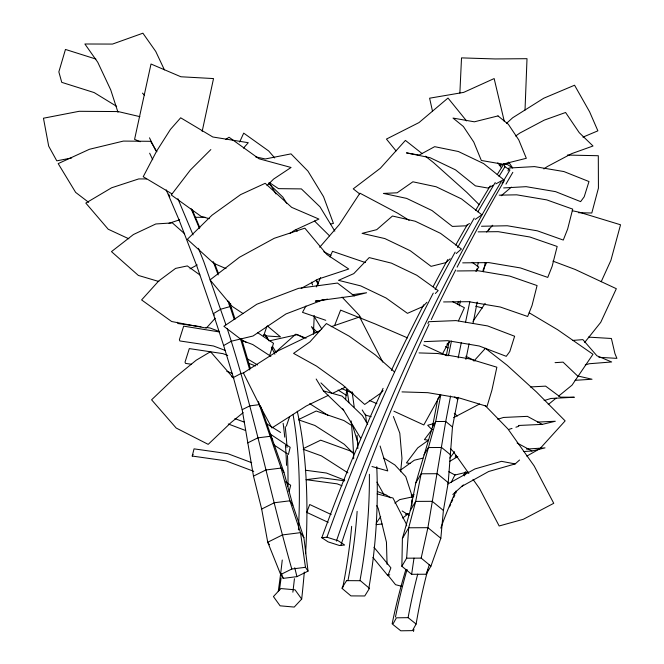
<?xml version="1.0" encoding="UTF-8"?>
<svg xmlns="http://www.w3.org/2000/svg" width="664" height="664" viewBox="0 0 664 664"><rect width="100%" height="100%" fill="white"/><g stroke="black" fill="none" stroke-linecap="round" stroke-linejoin="round"><path stroke-width="1" d="M411.829 505.802L411.904 499.743M411.929 497.718L411.954 495.701L405.762 476.611L394.848 464.933L383.593 457.928M458.16 397.329L452.474 427.01L448.217 482.637L443.394 510.458L440.83 538.28L430.936 566.135L426.18 574.227L411.638 574.302L401.869 566.284L402.401 538.479L410.252 510.633L415.838 482.803L432.413 427.11L437.767 399.039L440.439 394.707M459.87 93.043L461.521 57.884L495.128 58.947L527.009 58.689L525.025 110.075M313.383 334.241L314.238 315.624M401.869 566.284L406.634 558.192L408.692 527.78L415.681 501.403L421.142 473.789L435.7 421.524L440.788 394.823M400.624 471.789L401.969 458.409L399.803 433.185L393.387 416.527M345.587 399.753L346.724 389.702M411.638 574.302L413.996 558.158M450.582 396.018L445.727 421.474L427.906 527.681L421.167 558.117L430.936 566.135M473.067 323.343L477.217 302.054M446.308 355.497L449.163 341.512L442.274 354.219M448.441 355.771L451.454 341.03M458.193 357.871L461.289 342.732M483.392 271.734L485.251 262.637M465.887 359.382L469.099 343.653M465.464 322.613L469.83 301.672M476.511 270.771L476.943 268.779M477.374 266.787L478.246 262.803M202.163 131.381L213.526 78.568L180.89 76.767L151.01 64.018L134.584 139.357L140.187 141.747M459.314 305.913L460.442 300.892M457.687 304.394L458.384 301.381M500.49 166.091L500.963 164.083M253.723 471.315L225.893 460.841L192.228 456.052L194.037 448.856L227.702 453.645L251.689 462.684M289.114 491.543L290.691 485.251L285.537 481.832M488.77 230.259L489.302 228.283M427.94 323.625L428.546 321.716L455.994 320.596L487.617 325.933L514.625 336.25L509.836 351.497L506.259 356.327L479.259 346.01L447.636 340.673L424.246 341.628M508.035 170.889L508.931 168.033L534.512 166.598L563.919 171.561L588.985 181.546L584.204 196.793L580.626 201.624L555.561 191.639L526.145 186.667L503.644 187.937M269.542 355.871L273.518 343.296L257.566 332.623M426.18 574.227L429.392 564.508M263.425 336.507L266.745 326.788M286.367 426.147L289.687 416.436M372.919 557.461L387.925 575.688L390.897 567.836L373.94 547.236M334.598 325.518L340.607 310.121L375.243 323.974L407.572 337.91M320.646 277.61L316.28 286.939M329.958 256.96L332.498 251.324L365.449 262.579M458.475 320.861L464.402 307.714L452.616 301.622M601.194 281.735L610.905 260.354L620.541 224.781L579.298 212.214L572.26 210.72M239.646 142.013L243.705 133.132L268.704 150.985L274.722 157.957M482.894 270.447L486.355 262.977M192.228 456.052L193.091 454.458M305.946 305.996L302.502 312.354L325.767 320.297M440.489 394.723L423.823 424.952L393.885 411.199M416.112 624.052L412.444 630.626L400.774 630.8L392.764 624.392L396.425 617.819L408.103 617.653L416.112 624.052A759.267 448.283 65.7 0 1 427.84 569.778M505.976 184.094L512.824 172.325M432.413 427.11L435.7 421.524L445.727 421.474L452.474 427.01M423.947 454.956L428.297 447.553L441.593 447.486L450.532 454.815M415.838 482.803L421.142 473.789L437.327 473.706L448.217 482.637M410.252 510.633L415.681 501.403L432.247 501.32L443.394 510.458M402.401 538.479L408.692 527.78L427.906 527.681L440.83 538.28M502.034 183.347L509.944 170.025L504.939 166.73L503.793 164.041L507.653 164.655L512.658 167.959L508.674 162.074M498.996 176.4L504.939 166.73M497.22 174.599L503.793 164.041M475.939 271.41L478.786 267.077L472.137 262.33M472.967 321.368L485.193 303.357M376.247 523.116L380.696 516.575M432.148 429.342L424.429 439.618L428.38 440.215M449.852 458.052L454.599 451.727M584.677 342.458L600.754 322.314L616.333 288.699L575.124 269.451L552.921 261.126M319.683 247.265L339.47 224.374L359.913 193.183L397.761 213.252L409.115 220.315M243.489 148.122L248.278 142.702L212.829 137L180.674 117.802L170.424 129.422L156.662 151.068L143.216 176.715L171.893 193.838M486.621 232.018L492.721 225.245M383.103 390.656L381.045 392.947L364.694 404.442L342.616 384.846L316.487 366.088L293.571 353.381L309.93 341.885L326.389 323.551L349.305 336.25L375.434 355.016L394.466 371.906M215.252 318.214L206.305 328.116L171.636 321.517L141.606 299.929L158.812 280.88L175.611 268.389L187.339 265.924L199.856 274.921M473.889 361.058L485.442 348.309L507.205 365.333L536.479 391.992L565.139 420.893L539.99 448.64L526.801 456.126M301.688 599.069L294.235 607.07L280.1 605.817L273.427 596.562L280.889 588.561L295.023 589.806L301.688 599.069A904.683 296.667 -63.7 0 0 304.286 572.061M426.944 302.253L422.736 306.627A768.978 291.039 -65.4 0 0 391.362 370.487M435.36 293.505L438.165 290.591L416.784 275.261L391.445 263.143L369.192 257.591L353.763 273.634L338.491 280.341L360.743 285.893L386.083 298.012L407.464 313.342L422.736 306.627A767.534 290.492 -65.4 0 1 423.673 304.801M210.845 149.574L190.352 170.042L171.262 194.95L201.258 216.481L209.268 218.655M267.019 185.654L273.609 179.072L291.064 167.477L259.026 158.771L229.038 137.24L225.71 139.448M506.599 123.288L512.641 117.785L543.716 98.239L574.559 85.224L589.599 111.793L597.882 130.833L582.934 137.149M452.815 494.481L463.372 484.936M461.455 486.587L488.679 471.498L515.189 463.912L519.547 460.019M450.192 258.761L445.702 262.662L431.077 266.355L410.203 250.693L384.863 238.575L362.104 233.354L376.737 229.661L392.457 216.016L415.216 221.237L440.547 233.354L461.422 249.017L456.185 253.565M501.22 195.739L511.404 187.123M243.173 412.643L231.147 422.462L208.197 444.365L176.184 428.039L151.591 399.803L174.541 377.899L196.187 360.228L210.505 351.696L233.769 378.405M446.872 344.201L449.254 342.267M548.256 404.559L556.183 398.093M558.557 396.151L572.028 385.153L592.985 354.269L557.594 329.709L529.216 312.81M189.987 268.854L197.208 264.944M402.65 518.044L408.277 513.77M229.113 304.909L230.707 303.722M290.118 233.421L294.326 230.4L318.911 219.078L291.662 207.359L265.193 183.305L240.609 194.618L212.015 215.194L187.356 239.306L213.816 263.359L226.034 268.613M428.247 440.356L417.747 447.868L406.459 462.891L410.41 463.497M400.616 470.037L414.344 460.21L422.868 458.152M394.839 503.088L399.686 499.619L413.713 496.63M515.629 136.029L519.788 133.09L544.248 120.126L565.587 112.49L579.24 132.667L593.01 146.005L571.679 153.641L547.219 166.606L543.891 168.955M469.423 223.486L466.103 225.802L452.375 226.424L431.99 210.521L406.658 198.403L383.402 193.423L397.138 192.801L412.883 181.795L436.132 186.767L461.472 198.893L481.848 214.787L475.225 219.427M449.835 461.264L457.795 456.583M261.043 407.256L283.943 472.311L292.857 505.138L303.896 537.691L308.038 571.115L296.933 576.642L283.246 578.361L280.681 574.543L267.733 542.231L261.666 509.047L253.482 476.129L242.177 409.663L233.396 377.526L223.652 345.554L231.313 341.221L253.009 336.017L285.976 313.939L322.961 299.854M447.76 484.006L474.976 468.917L501.494 461.331L515.189 463.912M301.182 288.4L318.147 279.137L348.758 269.011L326.937 254.594L304.851 228.167L274.24 238.293L239.413 257.3L210.04 279.917L232.126 306.336L243.032 313.549M493.286 185.281L488.106 188.086L475.407 185.87L455.462 169.835L430.131 157.717L406.434 152.878L419.142 155.094L434.663 146.669L458.359 151.508L483.691 163.626L503.636 179.662L495.867 183.878M233.396 377.526L240.999 373.483L243.796 372.994M453.653 417.614L479.591 403.994M387.925 575.688L389.735 574.742M242.177 409.663L249.847 405.853L259.284 404.666L271.9 427.965L306.295 405.97L328.572 395.238M247.655 442.921L257.823 437.866L270.331 436.298L272.672 439.784M253.482 476.129L265.857 469.979L281.088 468.07L283.943 472.311M261.666 509.047L274.34 502.748L289.936 500.789L292.857 505.138M280.681 574.543L291.795 569.023L305.473 567.305L308.038 571.115M305.581 553.751A904.683 296.667 -63.7 0 0 298.974 419.366L316.18 411.024L343.944 420.561L350.841 424.985M303.481 448.515L320.687 440.174L350.434 450.981L353.862 453.18M320.463 330.398L277.768 350.974L243.373 372.961L259.284 404.666L281.088 468.07L289.936 500.789L300.502 532.652L305.473 567.305M332.282 393.445L345.272 387.187M274.971 351.82L276.805 351.098L295.795 334.158L306.079 338.183M331.22 326.696L359.589 316.944L382.779 362.087M169.013 223.287L179.662 219.809M585.274 364.951L589.159 363.748L611.652 361.971L596.878 355.755L582.867 339.619L572.642 340.424M544.115 400.591L550.904 398.475L574.318 397.238L560.441 397.147L545.625 386.141L530.353 386.946M497.685 419.274L503.503 417.457L527.39 416.353L542.256 424.379L555.311 421.258L537.4 422.088M509.122 429.317L512.035 428.413M515.911 427.201L518.825 426.296M433.501 423.657L427.699 425.267L431.965 429.658M499.295 165.469L509.213 162.871M318.197 300.427L315.35 301.141L354.244 295.853L366.603 292.758L352.269 294.708M523.73 451.537L531.964 450.997L545.019 447.876L526.51 449.08M468.037 471.888L454.973 475.009L448.856 471.697M270.016 340.723L297.198 334.648L303.456 337.76M330.464 224.025L333.436 223.436L323.542 196.685L307.955 171.129L291.015 153.874L265.276 158.97L255.466 156.82M318.579 300.9L327.493 299.132M71.67 157.957L56.789 160.846L48.688 146.146L43.459 118.217L79.165 111.295L118.2 111.569L139.88 116.648M405.355 514.301L408.269 513.936M376.131 524.643L382.099 523.979M321.816 537.716L326.954 537.209L338.358 540.861L344.633 545.019L339.495 545.517L328.082 541.874L321.816 537.716A768.978 291.039 -65.4 0 1 383.087 388.324M555.071 362.652L563.055 362.137L577.564 375.924L592.022 379.235L575.074 380.323M263.326 335.104L265.318 334.98L269.094 340.873M411.207 494.946L414.228 494.771M518.368 425.483L542.256 424.379M499.179 195.158L516.733 194.826L546.779 199.897L572.7 209.127L567.654 229.022L563.279 240.061L537.359 230.831L507.321 225.76L481.5 226.258M478.13 231.869L498.249 231.67L529.872 237.006L557.171 246.468L552.133 266.364L547.759 277.411L520.451 267.941L488.829 262.604L462.684 262.861M457.031 270.962L478.155 270.754L509.778 276.091L537.076 285.562L532.038 305.457L527.664 316.496L500.357 307.034L468.734 301.688L443.594 301.937M406.634 558.192L421.167 558.117M146.661 178.94L138.718 178.923L111.627 187.779L85.814 203.076L108.207 229.229L128.866 238.816M195.349 217.302L205.276 217.327M567.355 155.061L598.305 155.725L598.43 188.128L591.807 213.003L578.394 212.712M419.05 352.924L437.642 353.497L469.265 358.834L496.863 367.209L491.899 390.224L487.044 406.393L459.438 398.018L427.815 392.681L401.994 391.893M588.37 337.113L611.395 338.482L614.947 353.638L616.914 358.361L598.895 357.298M265.392 335.876L280.482 336.872L267.268 325.85M305.349 470.212L326.422 473.034L344.682 480.138M344.649 480.827L321.575 477.731L306.038 479.674L337.146 483.849L341.952 485.716M200.926 326.721L177.877 323.517L177.421 322.256M205.94 327.418L209.948 327.974L219.585 331.602M191.597 364.304L185.488 363.382L185.024 362.129L189.306 348.592L222.93 353.638L227.727 355.439M377.152 493.908L392.98 498.025L406.219 523.838L406.7 525.822M402.475 586.495L395.545 584.693L387.353 574.435M475.598 306.162L482.454 307.996M316.164 379.011L323.393 390.88L342.134 396.134L362.469 415.672L367.707 424.254M371.226 416.702L365.308 415.05L362.212 409.962M371.964 466.51L387.751 470.934L380.107 446.025M158.887 281.511L138.353 275.427L111.477 251.623L133.447 234.517L155.816 223.967L172.374 222.897L184.658 233.786M95.906 59.055L65.462 49.443L58.847 71.878L61.752 82.353L94.163 92.578L116.665 106.373M298.626 419.872L314.894 425.466L344.226 444.257L353.464 453.529M303.157 449.262L321.393 455.886L347.936 472.892M241.754 339.951L246.195 342.358M219.22 331.917L183.671 326.148L179.396 339.686L179.853 340.947L213.484 345.986L224.996 350.326M241.289 340.234L252.801 344.566L270.862 356.369M247.066 358.635L257.591 364.976M248.842 363.391L255.557 365.922M226.789 371.317L232.549 373.492M231.686 376.795L233.603 377.526M234.873 418.602L244.468 422.213M228.275 423.981L245.547 430.488M377.658 491.617L386.307 494.979L390.498 497.851M341.678 388.581L353.115 393.42M369.284 400.392L376.886 403.662M423.632 345.014L447.021 355.755M331.17 514.517L309.731 504.515L306.76 512.376L328.19 522.369M445.428 346.583L448.208 347.903M465.829 356.244L475.026 360.818M323.775 251.664L330.987 255.482M517.098 442.971L531.964 450.997M266.737 423.815L280.606 432.455M402.168 510.973L409.09 515.289M338.076 390.009L346.699 395.536M309.731 403.671L327.842 415.274M269.335 182.575L278.531 188.651L301.381 188.908L319.982 206.803L334.839 231.163M269.576 433.642L290.185 447.32L288.383 454.508L273.784 444.822M354.244 295.853L337.47 283.047L298.576 288.334L256.852 304.228L223.876 326.298L240.642 339.105L242.318 341.321L250.345 368.42M88.652 202.346L75.646 192.394L58.191 163.618L89.432 149.284L123.379 141.083L150.587 141.308L156.928 151.774M454.74 396.947L457.762 399.321M422.229 153.683L405.413 140.403L380.364 168.241L353.248 188.85L359.656 193.913M425.433 156.214L433.443 162.539L466.759 192.328L479.225 204.719M454.276 413.282L457.28 416.021M317.243 332.266L311.433 326.68L315.043 332.614M320.936 382.896L331.834 393.362M323.393 390.88L343.728 410.418M268.787 183.563L282.922 197.158L286.641 203.25M314.495 221.004L329.535 235.853M485.118 405.513L507.902 428.919L534.155 465.921L553.743 503.304L523.34 519.273L499.162 525.979L479.574 488.596L473.009 479.35M450.474 448.673L453.321 451.603L468.834 473.465M342.043 297.115L359.315 315.334L361.407 318.77M142.486 93.126L144.611 95.392M466.551 120.906L448.001 98.056L419.009 122.574L386.448 139.075L396.043 150.894M235.081 319.185L231.628 308.594L230.034 306.602L227.876 300.85M214.323 315.06L213.26 313.732L196.909 266.272L178.757 219.211L166.183 189.838M497.834 162.788L501.37 167.76M259.732 405.322L261.06 407.298M303.896 537.691L300.502 532.652L282.424 534.927L267.733 542.231L269.426 544.746M265.318 334.98L268.796 340.599M269.036 182.509L276.017 193.963M296.061 229.744L297.107 231.462M316.512 280.249L318.604 283.686M313.939 316.13L321.799 329.012M342.69 408.717L360.486 437.891M376.911 482.122L383.85 494.439M376.812 505.669L378.231 508.433L386.448 542.164L387.07 564.35M149.491 137.822L155.832 150.811M149.649 153.21L152.728 159.733M164.406 69.861L155.749 51.443L142.901 33.2L112.507 44.073L84.876 43.998L97.733 62.233L110.722 89.864L118.009 112.357M192.145 209.617L199.831 227.686M191.033 208.546L199.424 228.366M177.852 198.669L193.05 234.865M168.631 194.104L169.835 196.909M198.428 248.286L203.806 261.707L225.934 324.754M281.411 573.646L283.246 578.361M214.489 263.027L218.498 273.684M229.063 301.763L231.628 308.594M213.127 261.508L218.166 274.938M241.372 338.433L242.318 341.321M234.218 319.409L230.034 306.602L220.846 309.175L213.26 313.732L223.652 345.554M227.204 328.63C253.125 407.522 268.945 489.252 291.795 569.023M311.64 282.167L312.561 285.039M352.219 424.329L358.394 444.448M240.642 339.105L249.764 369.923M258.47 401.687L259.284 404.666M504.333 121.512L494.149 78.559L463.663 92.387L429.6 98.197L432.521 111.261M294.758 567.745L296.933 576.642M413.531 631.472A754.744 451.595 66.2 0 1 413.888 629.414M449.52 506.906A754.744 451.595 66.2 0 1 450.731 504.117M451.545 502.274A754.744 451.595 66.2 0 1 452.782 499.511M453.612 497.685A754.744 451.595 66.2 0 1 454.865 494.954M455.72 493.144A754.744 451.595 66.2 0 1 456.566 491.343M464.302 475.93A754.744 451.595 66.2 0 1 466.203 472.37M395.47 617.047A773.079 463.929 65.9 0 1 407.082 569.446M455.114 457.081A773.079 463.929 65.9 0 1 456.168 455.355M408.103 617.653A768.978 454.018 65.7 0 1 417.722 574.136M451.163 482.487A768.978 454.018 65.7 0 1 455.214 474.403M440.813 528.104A759.267 448.283 65.7 0 1 455.886 491.119M463.522 475.374A759.267 448.283 65.7 0 1 465.431 471.697M392.125 623.886A768.912 468.203 66.3 0 1 405.928 569.38M346.907 389.594A887.934 677.861 -16 0 1 348.907 402.699M351.123 420.943A887.934 677.861 -16 0 1 353.688 458.774M351.663 526.336A887.934 677.861 -16 0 1 342.582 588.246M316.172 280.05A887.934 677.861 -16 0 1 318.056 284.79M351.995 391.694A893.819 675.421 -15.6 0 1 354.186 406.957M357.041 435.335A893.819 675.421 -15.6 0 1 357.838 448.59M357.132 511.355A893.819 675.421 -15.6 0 1 347.953 580.643M365.507 414.137A904.6 683.04 -16.3 0 1 366.437 422.321M369.383 474.287A904.6 683.04 -16.3 0 1 359.954 580.709M376.762 466.667A909.506 694.162 -16.5 0 1 368.827 588.379M336.407 541.11A754.744 287.213 -66.2 0 1 501.195 181.679M340.806 545.476A759.749 290.359 -67 0 1 429.085 324.239M431.285 319.583A759.749 290.359 -67 0 1 455.678 269.957M457.098 267.177A759.749 290.359 -67 0 1 504.291 180.683M433.152 286.624A767.534 290.492 -65.4 0 1 447.685 259.607M455.711 245.107A767.534 290.492 -65.4 0 1 467.423 224.473M475.665 210.305A767.534 290.492 -65.4 0 1 490.298 185.854M326.937 537.209A759.267 287.363 -65.4 0 1 433.268 293.114M435.177 289.438A759.267 287.363 -65.4 0 1 455.122 252.121M457.596 247.622A759.267 287.363 -65.4 0 1 474.212 218.149M477.856 211.857A759.267 287.363 -65.4 0 1 495.244 182.558M283.13 423.308A893.819 276.622 -62.7 0 1 284.731 437.153M285.445 445.345A893.819 276.622 -62.7 0 1 286.533 465.364M282.25 560.009A893.819 276.622 -62.7 0 1 278.257 591.342M271.302 347.056A909.506 287.927 -63.5 0 1 274.879 354.219M293.114 414.909A909.506 287.927 -63.5 0 1 298.418 529.913M294.434 578.693A909.506 287.927 -63.5 0 1 292.865 592.18M285.196 426.612A904.6 276.988 -63.1 0 1 287.031 447.453M287.471 455.487A904.6 276.988 -63.1 0 1 287.977 486.214M281.096 577.871A904.6 276.988 -63.1 0 1 279.419 590.171M272.68 346.666A902.982 296.102 -63.7 0 1 276.158 352.717M297.248 411.223A902.982 296.102 -63.7 0 1 298.974 419.374M346.567 580.635L341.844 588.229L350.932 595.899L364.752 595.973L369.474 588.379L360.386 580.709L346.567 580.635M498.008 115.918L474.362 121.811L453.022 118.084L463.372 126.484L473.772 142.054L481.334 160.464L502.673 164.199L526.328 158.298L518.767 139.897L508.367 124.326L498.008 115.918"/></g></svg>
